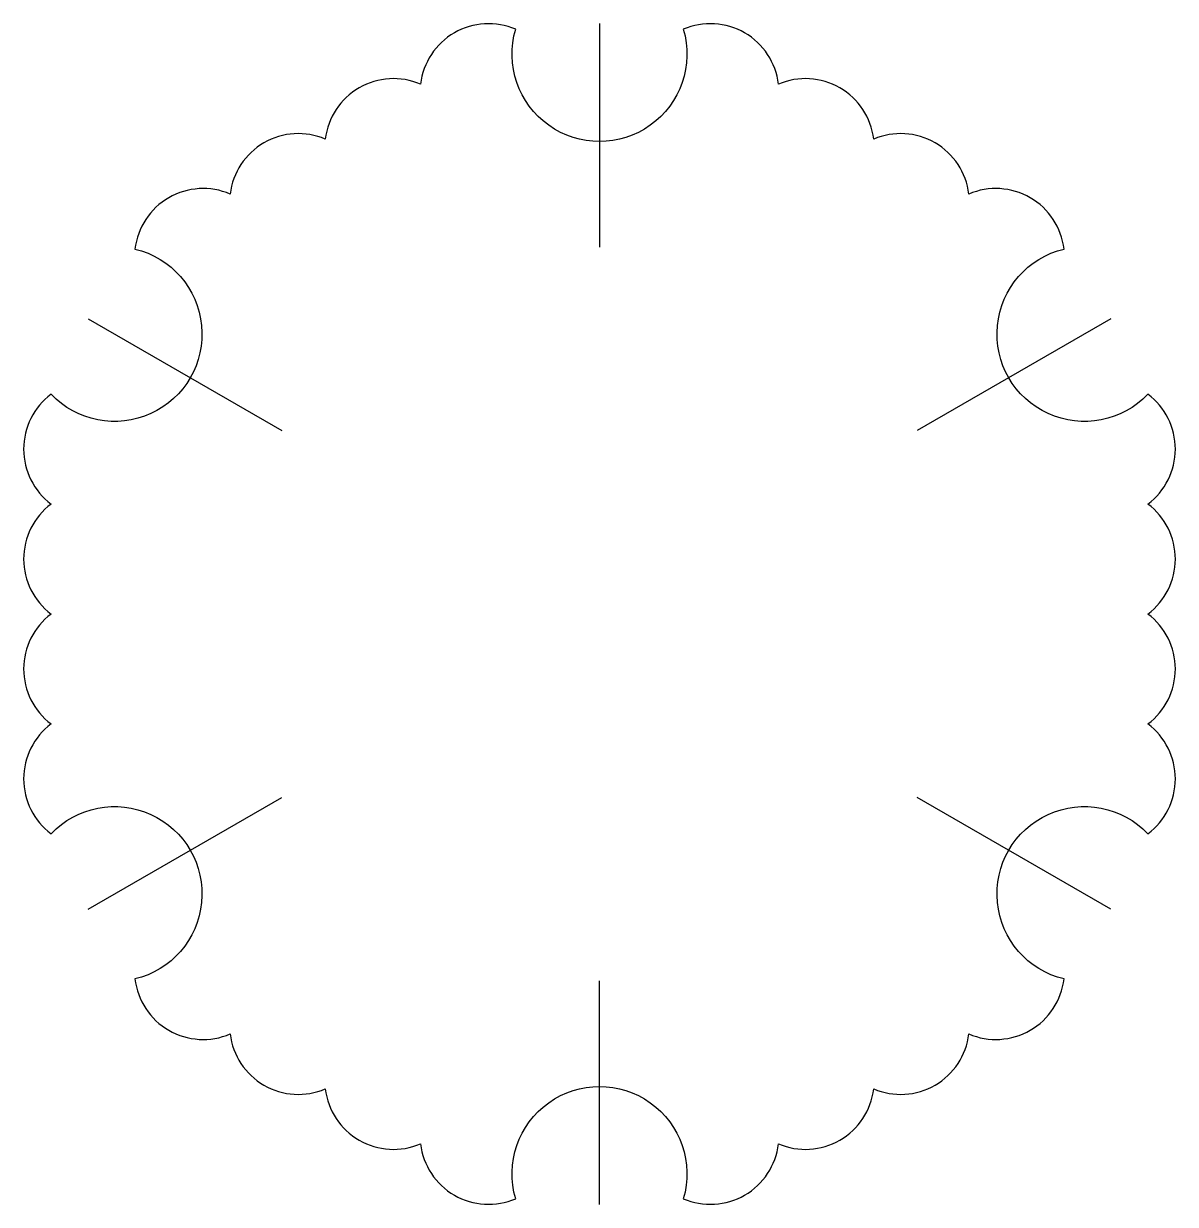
# Model space of a CAD drawing. Header units: feet. Extents: x -0.5 to 0.5, y -0.51 to 0.51.
import ezdxf

# ---------------------------------------------------------------- set-up
doc = ezdxf.new("R2010")
doc.units = ezdxf.units.FT
doc.header["$MEASUREMENT"] = 0

msp = doc.modelspace()

# ---------------------------------------------------------------- linework, layer by layer
for p, q in [((0, 0.5092), (0, 0.3165)), ((-0.441, 0.2546), (-0.2741, 0.1582)), ((0.441, 0.2546), (0.2741, 0.1582)), ((-0.441, -0.2546), (-0.2741, -0.1582)), ((0.441, -0.2546), (0.2741, -0.1582)), ((0, -0.5092), (0, -0.3165))]:
    msp.add_line(p, q)
msp.add_lwpolyline([(0.0723, -0.5044, 0.5), (0.1544, -0.457, 0.5), (0.2365, -0.4096, 0.5), (0.3186, -0.3622, 0.5), (0.4007, -0.3148, -1.339995), (0.473, -0.1896, 0.5), (0.473, -0.0948, 0.5), (0.473, 0, 0.5), (0.473, 0.0948, 0.5), (0.473, 0.1896, -1.339995), (0.4007, 0.3148, 0.5), (0.3186, 0.3622, 0.5), (0.2365, 0.4096, 0.5), (0.1544, 0.457, 0.5), (0.0723, 0.5044, -1.339995), (-0.0723, 0.5044, 0.5), (-0.1544, 0.457, 0.5), (-0.2365, 0.4096, 0.5), (-0.3186, 0.3622, 0.5), (-0.4007, 0.3148, -1.339995), (-0.473, 0.1896, 0.5), (-0.473, 0.0948, 0.5), (-0.473, 0, 0.5), (-0.473, -0.0948, 0.5), (-0.473, -0.1896, -1.339995), (-0.4007, -0.3148, 0.5), (-0.3186, -0.3622, 0.5), (-0.2365, -0.4096, 0.5), (-0.1544, -0.457, 0.5), (-0.0723, -0.5044, -1.339995)], format="xyb", close=True)

doc.saveas('drawing.dxf')
